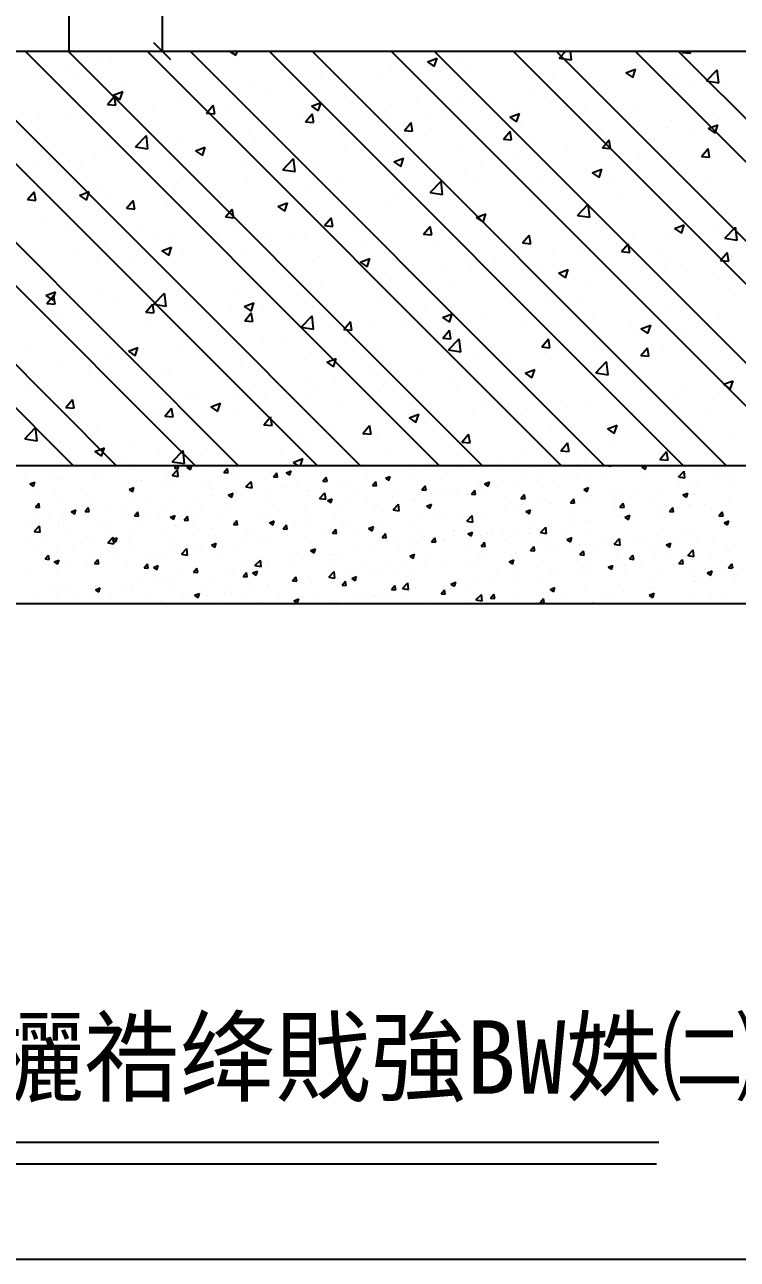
# Model space of a CAD drawing. Header units: metres. Extents: x 0 to 297, y 0 to 210.
# Drawn here: x 129 to 191.4, y 0 to 108.1 of the extents above; entities that cross this region are included whole.
import ezdxf

# ---------------------------------------------------------------- set-up
doc = ezdxf.new("R2010")
doc.units = ezdxf.units.M
doc.layers.add(' ', color=7, linetype='Continuous')

msp = doc.modelspace()

# ---------------------------------------------------------------- linework, layer by layer
at = {"layer": ' '}
for p, q in [((132.83, 190.53), (132.83, 105.83)), ((158.38, 69.53), (95.4, 132.51)), ((154.6, 69.53), (95.4, 128.73)), ((147.69, 69.53), (95.4, 121.82)), ((143.91, 69.53), (95.4, 118.04)), ((136.99, 69.53), (95.4, 111.12)), ((133.21, 69.53), (95.4, 107.34)), ((125.65, 105.83), (216.4, 105.83)), ((165.3, 69.53), (129, 105.83)), ((169.08, 69.53), (132.78, 105.83)), ((136.51, 105.06), (136.51, 105.06)), ((175.99, 69.53), (139.69, 105.83)), ((140.34, 105.4), (140.34, 105.4)), ((142.62, 105.83), (142.62, 105.83)), ((179.77, 69.53), (143.47, 105.83)), ((146.93, 105.83), (147.48, 105.46)), ((147.48, 105.46), (147.61, 105.83)), ((186.69, 69.53), (150.39, 105.83)), ((190.47, 69.53), (154.17, 105.83)), ((197.38, 69.53), (161.08, 105.83)), ((164.27, 104.9), (165.12, 105.22)), ((164.27, 104.9), (164.87, 104.49)), ((201.16, 69.53), (164.86, 105.83)), ((164.87, 104.49), (165.12, 105.22)), ((167.37, 105.24), (167.37, 105.24)), ((208.08, 69.53), (171.78, 105.83)), ((175.31, 105.65), (175.31, 105.65)), ((211.86, 69.53), (175.56, 105.83)), ((175.82, 105.22), (176.41, 105.83)), ((175.82, 105.22), (176.9, 105.06)), ((176.9, 105.06), (176.81, 105.83)), ((216.4, 71.9), (182.47, 105.83)), ((216.4, 75.68), (186.25, 105.83)), ((186.61, 105.7), (186.72, 105.83)), ((186.61, 105.7), (187.33, 105.64)), ((187.33, 105.64), (187.3, 105.83)), ((130.3, 104.2), (130.3, 104.2)), ((132.73, 104.4), (132.73, 104.4)), ((135.76, 104.8), (135.76, 104.8)), ((140.46, 104.71), (140.46, 104.71)), ((161.08, 104.34), (161.08, 104.34)), ((163.08, 104.04), (163.08, 104.04)), ((167.66, 104.65), (167.66, 104.65)), ((181.66, 103.93), (182.5, 104.25)), ((181.66, 103.93), (182.26, 103.52)), ((182.26, 103.52), (182.51, 104.25)), ((182.3, 104.76), (182.3, 104.76)), ((188.74, 103.22), (189.68, 104.2)), ((189.81, 103.05), (189.68, 104.2)), ((131.13, 102.92), (131.13, 102.92)), ((133.41, 103.5), (133.41, 103.5)), ((154.97, 103.56), (154.97, 103.56)), ((160.05, 103.65), (160.05, 103.65)), ((175.25, 103.55), (175.25, 103.55)), ((179.55, 102.84), (179.55, 102.84)), ((185.83, 103.75), (185.83, 103.75)), ((187.38, 102.89), (187.38, 102.89)), ((188.74, 103.22), (189.81, 103.05)), ((190.41, 103.29), (190.41, 103.29)), ((136.21, 101.16), (136.8, 101.85)), ((136.71, 101.96), (137.56, 102.29)), ((136.71, 101.96), (137.31, 101.56)), ((136.94, 101.09), (136.8, 101.85)), ((137.31, 101.56), (137.56, 102.29)), ((137.59, 102.64), (137.59, 102.64)), ((142.48, 101.8), (142.48, 101.8)), ((144.05, 102.37), (144.05, 102.37)), ((147.83, 102.04), (147.83, 102.04)), ((148.76, 102.71), (148.76, 102.71)), ((150.51, 102.1), (150.51, 102.1)), ((152.41, 102.64), (152.41, 102.64)), ((156.96, 101.83), (156.96, 101.83)), ((168.19, 102.34), (168.19, 102.34)), ((173.43, 102.07), (173.43, 102.07)), ((179.74, 101.88), (179.74, 101.88)), ((185.2, 102.11), (185.2, 102.11)), ((133.68, 101.29), (133.68, 101.29)), ((136.21, 101.16), (136.94, 101.1)), ((136.36, 101.03), (136.36, 101.03)), ((137.16, 100.63), (137.16, 100.63)), ((140.14, 101.02), (140.14, 101.02)), ((144.8, 101.64), (144.8, 101.64)), ((144.89, 100.4), (145.48, 101.09)), ((145.62, 100.34), (145.48, 101.09)), ((146.6, 100.75), (146.6, 100.75)), ((154.1, 101), (154.95, 101.32)), ((154.1, 101), (154.7, 100.59)), ((154.7, 100.59), (154.95, 101.32)), ((161.13, 101.13), (161.13, 101.13)), ((163.42, 101.55), (163.42, 101.55)), ((167.22, 101.21), (167.22, 101.21)), ((169.88, 101.28), (169.88, 101.28)), ((172.12, 100.88), (172.12, 100.88)), ((175.15, 101.28), (175.15, 101.28)), ((176.34, 101.01), (176.34, 101.01)), ((178.15, 100.89), (178.15, 100.89)), ((182.8, 100.73), (182.8, 100.73)), ((129.55, 99.63), (129.55, 99.63)), ((130.15, 100.18), (130.15, 100.18)), ((132.57, 100.03), (132.57, 100.03)), ((144.89, 100.4), (145.62, 100.34)), ((153.06, 100.47), (153.06, 100.47)), ((153.57, 99.64), (154.15, 100.33)), ((153.57, 99.64), (154.29, 99.58)), ((154.08, 99.92), (154.08, 99.92)), ((154.3, 99.58), (154.16, 100.33)), ((154.83, 99.53), (154.83, 99.53)), ((159.52, 100.2), (159.52, 100.2)), ((160.94, 100.31), (160.94, 100.31)), ((162.25, 98.88), (162.83, 99.58)), ((162.97, 98.82), (162.83, 99.58)), ((164.48, 99.88), (164.48, 99.88)), ((165.97, 99.93), (165.97, 99.93)), ((171.09, 99.68), (171.09, 99.68)), ((171.49, 100.03), (172.34, 100.35)), ((171.49, 100.03), (172.09, 99.62)), ((172.09, 99.62), (172.34, 100.35)), ((172.43, 99.65), (172.43, 99.65)), ((185.68, 99.72), (185.68, 99.72)), ((189.26, 100.46), (189.26, 100.46)), ((138.69, 97.44), (139.63, 98.42)), ((139.76, 97.27), (139.63, 98.42)), ((147.02, 98.71), (147.02, 98.71)), ((148.61, 98.68), (148.61, 98.68)), ((156.87, 98.87), (156.87, 98.87)), ((159.9, 99.27), (159.9, 99.27)), ((162.25, 98.88), (162.97, 98.82)), ((164.03, 98.47), (164.03, 98.47)), ((170.93, 98.12), (171.51, 98.82)), ((171.65, 98.06), (171.51, 98.82)), ((178.89, 99.38), (178.89, 99.38)), ((179.4, 98.81), (179.4, 98.81)), ((185.35, 99.11), (185.35, 99.11)), ((187.22, 98.52), (187.22, 98.52)), ((188.88, 99.06), (189.73, 99.38)), ((188.88, 99.06), (189.48, 98.65)), ((189.48, 98.65), (189.73, 99.38)), ((138.69, 97.44), (139.76, 97.28)), ((139.97, 97.49), (139.97, 97.49)), ((142.33, 97.77), (142.33, 97.77)), ((143.94, 97.09), (144.78, 97.42)), ((144.54, 96.69), (144.78, 97.42)), ((149.23, 97.87), (149.23, 97.87)), ((170.93, 98.12), (171.65, 98.06)), ((173.29, 98.04), (173.29, 98.04)), ((179.61, 97.36), (180.19, 98.06)), ((179.61, 97.36), (180.33, 97.3)), ((180.33, 97.3), (180.19, 98.06)), ((184.19, 98.12), (184.19, 98.12)), ((189.82, 97.87), (189.82, 97.87)), ((132.91, 96.28), (132.91, 96.28)), ((135.18, 96.49), (135.18, 96.49)), ((136.22, 97), (136.22, 97)), ((141.62, 96.87), (141.62, 96.87)), ((143.94, 97.09), (144.54, 96.69)), ((144.65, 97.26), (144.65, 97.26)), ((151.6, 95.44), (152.54, 96.42)), ((152.68, 95.27), (152.54, 96.42)), ((156.98, 97.26), (156.98, 97.26)), ((160.79, 96.28), (160.79, 96.28)), ((161.32, 96.12), (162.17, 96.45)), ((161.93, 95.72), (162.17, 96.45)), ((167.07, 97.19), (167.07, 97.19)), ((171.97, 96.51), (171.97, 96.51)), ((176.55, 97.11), (176.55, 97.11)), ((182.77, 96.66), (182.77, 96.66)), ((188.29, 96.6), (188.87, 97.3)), ((188.29, 96.6), (189.01, 96.54)), ((189.01, 96.54), (188.87, 97.3)), ((129.39, 95.26), (129.39, 95.26)), ((130, 96.15), (130, 96.15)), ((133.97, 95.86), (133.97, 95.86)), ((141.64, 96.22), (141.64, 96.22)), ((148.1, 95.95), (148.1, 95.95)), ((149.92, 96.05), (149.92, 96.05)), ((151.6, 95.44), (152.68, 95.27)), ((154.56, 95.67), (154.56, 95.67)), ((154.68, 95.5), (154.68, 95.5)), ((161.02, 95.4), (161.02, 95.4)), ((161.32, 96.12), (161.93, 95.72)), ((168.94, 96.11), (168.94, 96.11)), ((175.71, 95.45), (175.71, 95.45)), ((178.71, 95.15), (179.56, 95.48)), ((179.32, 94.75), (179.56, 95.48)), ((185.54, 95.69), (185.54, 95.69)), ((142.86, 94.84), (142.86, 94.84)), ((148.47, 94.65), (148.47, 94.65)), ((153.69, 94.1), (153.69, 94.1)), ((156.72, 94.5), (156.72, 94.5)), ((161.3, 95.1), (161.3, 95.1)), ((164.51, 93.44), (165.46, 94.42)), ((165.59, 93.27), (165.46, 94.42)), ((167.48, 95.13), (167.48, 95.13)), ((168.66, 94.24), (168.66, 94.24)), ((173.93, 94.86), (173.93, 94.86)), ((178.71, 95.15), (179.32, 94.75)), ((179.25, 94.79), (179.25, 94.79)), ((180.39, 94.58), (180.39, 94.58)), ((186.85, 94.31), (186.85, 94.31)), ((188.62, 94.35), (188.62, 94.35)), ((129.21, 92.82), (129.8, 93.51)), ((129.94, 92.75), (129.8, 93.51)), ((133.77, 93.19), (134.62, 93.52)), ((133.77, 93.19), (134.37, 92.78)), ((134.37, 92.78), (134.62, 93.51)), ((135.81, 93.63), (135.81, 93.63)), ((142.18, 93.75), (142.18, 93.75)), ((146.04, 93.09), (146.04, 93.09)), ((161.6, 93.03), (161.6, 93.03)), ((164.51, 93.44), (165.59, 93.27)), ((166.93, 93.16), (166.93, 93.16)), ((173.14, 94.01), (173.14, 94.01)), ((181.01, 93.34), (181.01, 93.34)), ((184.04, 93.74), (184.04, 93.74)), ((129.21, 92.82), (129.94, 92.75)), ((129.86, 92.12), (129.86, 92.12)), ((136.07, 92.97), (136.07, 92.97)), ((137.89, 92.06), (138.48, 92.75)), ((137.89, 92.06), (138.62, 91.99)), ((138.43, 92.09), (138.43, 92.09)), ((138.62, 91.99), (138.48, 92.75)), ((141.46, 92.49), (141.46, 92.49)), ((146.57, 91.3), (147.16, 91.99)), ((147.3, 91.23), (147.16, 91.99)), ((151.16, 92.22), (152, 92.55)), ((151.16, 92.22), (151.76, 91.81)), ((151.76, 91.81), (152.01, 92.55)), ((160.64, 92.25), (160.64, 92.25)), ((173.37, 92.34), (173.37, 92.34)), ((177.43, 91.43), (178.37, 92.42)), ((178.5, 91.27), (178.37, 92.42)), ((130.79, 91.09), (130.79, 91.09)), ((146.57, 91.3), (147.29, 91.23)), ((154.53, 91.48), (154.53, 91.48)), ((154.54, 91.81), (154.54, 91.81)), ((155.25, 90.54), (155.83, 91.23)), ((155.97, 90.47), (155.83, 91.23)), ((165.76, 91.34), (165.76, 91.34)), ((168.55, 91.25), (169.39, 91.58)), ((168.55, 91.25), (169.15, 90.85)), ((168.79, 91.74), (168.79, 91.74)), ((169.15, 90.85), (169.39, 91.58)), ((177.43, 91.43), (178.5, 91.27)), ((185.39, 91.66), (185.39, 91.66)), ((132.82, 90.31), (132.82, 90.31)), ((139.28, 90.04), (139.28, 90.04)), ((145.74, 89.76), (145.74, 89.76)), ((147.49, 90.6), (147.49, 90.6)), ((148.32, 90.62), (148.32, 90.62)), ((155.25, 90.54), (155.97, 90.47)), ((158.12, 90.33), (158.12, 90.33)), ((163.93, 89.78), (164.51, 90.47)), ((163.93, 89.78), (164.65, 89.72)), ((164.65, 89.72), (164.51, 90.47)), ((172.99, 89.98), (172.99, 89.98)), ((179.1, 90.76), (179.1, 90.76)), ((185.94, 90.28), (186.78, 90.61)), ((185.94, 90.28), (186.54, 89.88)), ((186.54, 89.88), (186.78, 90.61)), ((189.33, 90.65), (189.33, 90.65)), ((190.34, 89.43), (191.28, 90.41)), ((191.42, 89.26), (191.28, 90.41)), ((135.37, 88.69), (135.37, 88.69)), ((135.92, 88.94), (135.92, 88.94)), ((140.43, 89.39), (140.43, 89.39)), ((142.03, 89.72), (142.03, 89.72)), ((150.5, 89.33), (150.5, 89.33)), ((152.2, 89.49), (152.2, 89.49)), ((153.53, 89.73), (153.53, 89.73)), ((158.66, 89.22), (158.66, 89.22)), ((165.12, 88.95), (165.12, 88.95)), ((166.78, 89.13), (166.78, 89.13)), ((172.61, 89.02), (173.19, 89.71)), ((172.61, 89.02), (173.33, 88.96)), ((173.33, 88.96), (173.19, 89.71)), ((180.86, 88.97), (180.86, 88.97)), ((181.29, 88.26), (181.87, 88.96)), ((182.01, 88.2), (181.87, 88.96)), ((182.27, 89.44), (182.27, 89.44)), ((185.44, 89.57), (185.44, 89.57)), ((190.34, 89.43), (191.42, 89.26)), ((129.71, 88.09), (129.71, 88.09)), ((133.37, 88.18), (133.37, 88.18)), ((138.28, 87.72), (138.28, 87.72)), ((140.99, 88.32), (141.84, 88.64)), ((140.99, 88.32), (141.59, 87.91)), ((141.59, 87.91), (141.84, 88.64)), ((141.83, 88.41), (141.83, 88.41)), ((142.86, 88.32), (142.86, 88.32)), ((148.29, 88.14), (148.29, 88.14)), ((154.75, 87.87), (154.75, 87.87)), ((158.38, 87.35), (159.23, 87.67)), ((158.98, 86.94), (159.23, 87.67)), ((160.5, 88.22), (160.5, 88.22)), ((171.58, 88.67), (171.58, 88.67)), ((175.21, 88.23), (175.21, 88.23)), ((177.83, 88.57), (177.83, 88.57)), ((178.04, 88.4), (178.04, 88.4)), ((181.29, 88.26), (182.01, 88.2)), ((184.5, 88.13), (184.5, 88.13)), ((185.24, 87.64), (185.24, 87.64)), ((189.97, 87.5), (190.55, 88.2)), ((190.69, 87.44), (190.55, 88.2)), ((190.96, 87.85), (190.96, 87.85)), ((135.25, 87.32), (135.25, 87.32)), ((148.17, 86.6), (148.17, 86.6)), ((154.38, 87.45), (154.38, 87.45)), ((158.38, 87.35), (158.98, 86.94)), ((161.21, 87.59), (161.21, 87.59)), ((162.57, 86.56), (162.57, 86.56)), ((165.6, 86.96), (165.6, 86.96)), ((167.67, 87.32), (167.67, 87.32)), ((168.16, 87.02), (168.16, 87.02)), ((170.19, 87.57), (170.19, 87.57)), ((174.13, 87.05), (174.13, 87.05)), ((175.77, 86.38), (176.62, 86.71)), ((176.37, 85.97), (176.62, 86.71)), ((178.96, 86.73), (178.96, 86.73)), ((180.59, 86.77), (180.59, 86.77)), ((185.17, 86.78), (185.17, 86.78)), ((189.97, 87.5), (190.69, 87.44)), ((141.89, 85.69), (141.89, 85.69)), ((154.93, 85.56), (154.93, 85.56)), ((161.1, 85.81), (161.1, 85.81)), ((172.85, 85.95), (172.85, 85.95)), ((175.77, 86.38), (176.37, 85.97)), ((178.11, 85.57), (178.11, 85.57)), ((187.05, 86.5), (187.05, 86.5)), ((189.9, 85.81), (189.9, 85.81)), ((130.82, 84.42), (131.67, 84.74)), ((130.82, 84.42), (131.43, 84.01)), ((130.89, 83.71), (131.48, 84.41)), ((131.43, 84.01), (131.67, 84.74)), ((131.62, 83.65), (131.48, 84.41)), ((135.78, 84.92), (135.78, 84.92)), ((140.29, 83.65), (141.23, 84.63)), ((141.37, 83.49), (141.23, 84.63)), ((147.32, 84.56), (147.32, 84.56)), ((150.35, 84.95), (150.35, 84.95)), ((154.04, 84.59), (154.04, 84.59)), ((166.63, 85.1), (166.63, 85.1)), ((171.05, 84.36), (171.05, 84.36)), ((182.26, 84.8), (182.26, 84.8)), ((191.31, 84.46), (191.31, 84.46)), ((129.56, 84.06), (129.56, 84.06)), ((130.42, 84.16), (130.42, 84.16)), ((130.89, 83.71), (131.62, 83.65)), ((136.88, 83.89), (136.88, 83.89)), ((139.57, 82.96), (140.16, 83.65)), ((139.68, 83.55), (139.68, 83.55)), ((140.3, 82.89), (140.16, 83.65)), ((140.29, 83.65), (141.37, 83.49)), ((143.33, 83.61), (143.33, 83.61)), ((146.99, 83.38), (146.99, 83.38)), ((148.21, 83.45), (149.06, 83.77)), ((148.21, 83.45), (148.82, 83.04)), ((148.82, 83.04), (149.06, 83.77)), ((149.79, 83.34), (149.79, 83.34)), ((154.24, 83.42), (154.24, 83.42)), ((160.35, 84.2), (160.35, 84.2)), ((174.64, 83.8), (174.64, 83.8)), ((177.67, 84.2), (177.67, 84.2)), ((185.1, 83.61), (185.1, 83.61)), ((132.07, 82.55), (132.07, 82.55)), ((135.1, 82.95), (135.1, 82.95)), ((139.57, 82.96), (140.29, 82.89)), ((148.02, 82.57), (148.02, 82.57)), ((148.25, 82.2), (148.83, 82.89)), ((148.25, 82.2), (148.97, 82.13)), ((148.97, 82.13), (148.83, 82.89)), ((153.2, 81.65), (154.15, 82.63)), ((154.28, 81.48), (154.15, 82.63)), ((156.25, 83.07), (156.25, 83.07)), ((162.42, 82.19), (162.42, 82.19)), ((162.71, 82.8), (162.71, 82.8)), ((164, 83.15), (164, 83.15)), ((165.6, 82.48), (166.45, 82.8)), ((165.6, 82.48), (166.2, 82.07)), ((166.2, 82.07), (166.45, 82.8)), ((167, 82.79), (167, 82.79)), ((169.17, 82.52), (169.17, 82.52)), ((175.63, 82.25), (175.63, 82.25)), ((178.81, 82.7), (178.81, 82.7)), ((189.79, 82.55), (189.79, 82.55)), ((139.93, 82.17), (139.93, 82.17)), ((141.74, 81.66), (141.74, 81.66)), ((153.2, 81.65), (154.28, 81.48)), ((156.93, 81.44), (157.51, 82.13)), ((156.93, 81.44), (157.65, 81.37)), ((156.94, 81.94), (156.94, 81.94)), ((157.65, 81.37), (157.51, 82.13)), ((159.39, 81.79), (159.39, 81.79)), ((165.61, 80.68), (166.19, 81.37)), ((166.33, 80.61), (166.19, 81.37)), ((172.7, 81.93), (172.7, 81.93)), ((182.09, 81.98), (182.09, 81.98)), ((182.73, 81.34), (182.73, 81.34)), ((182.99, 81.51), (183.84, 81.83)), ((182.99, 81.51), (183.59, 81.1)), ((183.59, 81.1), (183.84, 81.83)), ((188.55, 81.7), (188.55, 81.7)), ((189.74, 81.43), (189.74, 81.43)), ((129.42, 80.04), (129.42, 80.04)), ((132.87, 80.96), (132.87, 80.96)), ((135.63, 80.89), (135.63, 80.89)), ((147.17, 80.18), (147.17, 80.18)), ((149.89, 80.73), (149.89, 80.73)), ((151.75, 80.79), (151.75, 80.79)), ((160.2, 80.17), (160.2, 80.17)), ((165.61, 80.68), (166.33, 80.61)), ((166.12, 79.65), (167.06, 80.63)), ((166.49, 81.07), (166.49, 81.07)), ((167.19, 79.48), (167.06, 80.63)), ((174.29, 79.92), (174.87, 80.61)), ((175.01, 79.85), (174.87, 80.61)), ((175.68, 80.13), (175.68, 80.13)), ((179.07, 80.03), (179.07, 80.03)), ((186.71, 81.04), (186.71, 81.04)), ((191.16, 80.43), (191.16, 80.43)), ((138.05, 79.54), (138.89, 79.87)), ((138.05, 79.54), (138.65, 79.14)), ((138.65, 79.14), (138.89, 79.87)), ((142.83, 79.52), (142.83, 79.52)), ((144.14, 79.78), (144.14, 79.78)), ((154.09, 79.39), (154.09, 79.39)), ((166.12, 79.65), (167.19, 79.48)), ((171.46, 79.03), (171.46, 79.03)), ((174.29, 79.92), (175.01, 79.85)), ((174.49, 79.43), (174.49, 79.43)), ((182.97, 79.16), (183.55, 79.85)), ((182.97, 79.16), (183.69, 79.1)), ((183.69, 79.1), (183.55, 79.85)), ((184.95, 79.58), (184.95, 79.58)), ((131.91, 78.17), (131.91, 78.17)), ((135.77, 78.3), (135.77, 78.3)), ((136.5, 78.78), (136.5, 78.78)), ((147.88, 78.54), (147.88, 78.54)), ((155.44, 78.57), (156.28, 78.9)), ((155.44, 78.57), (156.04, 78.17)), ((156.04, 78.17), (156.28, 78.9)), ((163.82, 78.02), (163.82, 78.02)), ((168.62, 78.91), (168.62, 78.91)), ((172.55, 77.9), (172.55, 77.9)), ((172.83, 77.61), (173.67, 77.93)), ((173.43, 77.2), (173.67, 77.93)), ((178.66, 78.67), (178.66, 78.67)), ((179.03, 77.64), (179.97, 78.63)), ((180.11, 77.48), (179.97, 78.63)), ((134.52, 77.7), (134.52, 77.7)), ((135.48, 76.86), (135.48, 76.86)), ((140.98, 77.43), (140.98, 77.43)), ((141.59, 77.63), (141.59, 77.63)), ((147.44, 77.16), (147.44, 77.16)), ((153.9, 76.89), (153.9, 76.89)), ((156.21, 77.02), (156.21, 77.02)), ((159.24, 77.42), (159.24, 77.42)), ((161.56, 77.7), (161.56, 77.7)), ((166.34, 77.05), (166.34, 77.05)), ((172.83, 77.61), (173.43, 77.2)), ((179.03, 77.64), (180.11, 77.48)), ((190.21, 76.64), (191.06, 76.96)), ((190.82, 76.23), (191.06, 76.96)), ((191.14, 77.27), (191.14, 77.27)), ((129.27, 76.01), (129.27, 76.01)), ((130.61, 76.35), (130.61, 76.35)), ((137.07, 76.08), (137.07, 76.08)), ((143.53, 75.81), (143.53, 75.81)), ((148.57, 76.01), (148.57, 76.01)), ((154.51, 76.49), (154.51, 76.49)), ((160.05, 76.14), (160.05, 76.14)), ((160.36, 76.61), (160.36, 76.61)), ((166.82, 76.34), (166.82, 76.34)), ((173.27, 76.07), (173.27, 76.07)), ((179.73, 75.79), (179.73, 75.79)), ((183.53, 76.26), (183.53, 76.26)), ((186.56, 76.66), (186.56, 76.66)), ((190.21, 76.64), (190.82, 76.23)), ((191.01, 76.4), (191.01, 76.4)), ((132.57, 74.61), (133.16, 75.31)), ((133.3, 74.55), (133.16, 75.31)), ((140.95, 75.01), (140.95, 75.01)), ((143.98, 75.41), (143.98, 75.41)), ((145.27, 74.67), (146.12, 75)), ((145.27, 74.67), (145.87, 74.27)), ((145.87, 74.27), (146.12, 75)), ((147.45, 75.28), (147.45, 75.28)), ((149.99, 75.53), (149.99, 75.53)), ((153.94, 75.36), (153.94, 75.36)), ((156.45, 75.26), (156.45, 75.26)), ((162.91, 74.99), (162.91, 74.99)), ((169.37, 74.71), (169.37, 74.71)), ((171.31, 74.65), (171.31, 74.65)), ((175.89, 75.26), (175.89, 75.26)), ((178.52, 74.65), (178.52, 74.65)), ((184.8, 75.55), (184.8, 75.55)), ((186.19, 75.52), (186.19, 75.52)), ((189.29, 75.33), (189.29, 75.33)), ((132.57, 74.61), (133.3, 74.55)), ((133.31, 74.01), (133.31, 74.01)), ((140.39, 74.07), (140.39, 74.07)), ((141.25, 73.85), (141.83, 74.55)), ((141.25, 73.85), (141.97, 73.79)), ((141.45, 73.61), (141.45, 73.61)), ((141.97, 73.79), (141.83, 74.55)), ((147.73, 74.51), (147.73, 74.51)), ((149.93, 73.09), (150.51, 73.79)), ((150.65, 73.03), (150.51, 73.79)), ((162.66, 73.7), (163.51, 74.03)), ((162.66, 73.7), (163.26, 73.3)), ((163.26, 73.3), (163.51, 74.03)), ((168.28, 74.26), (168.28, 74.26)), ((172.4, 73.87), (172.4, 73.87)), ((175.83, 74.44), (175.83, 74.44)), ((182.23, 74.12), (182.23, 74.12)), ((182.28, 74.17), (182.28, 74.17)), ((188.74, 73.9), (188.74, 73.9)), ((128.98, 71.87), (129.92, 72.85)), ((130.06, 71.7), (129.92, 72.85)), ((133.34, 72.86), (133.34, 72.86)), ((135.33, 72.83), (135.33, 72.83)), ((149.93, 73.09), (150.65, 73.03)), ((156.05, 72.65), (156.05, 72.65)), ((158.61, 72.34), (159.19, 73.03)), ((159.33, 72.27), (159.19, 73.03)), ((160.64, 73.25), (160.64, 73.25)), ((166.19, 73.02), (166.19, 73.02)), ((175.18, 72.91), (175.18, 72.91)), ((180.05, 72.73), (180.9, 73.06)), ((180.05, 72.73), (180.65, 72.33)), ((180.65, 72.33), (180.9, 73.06)), ((187.96, 72.49), (187.96, 72.49)), ((128.98, 71.87), (130.06, 71.7)), ((129.12, 71.98), (129.12, 71.98)), ((132.11, 71.55), (132.11, 71.55)), ((153.02, 72.25), (153.02, 72.25)), ((158.61, 72.34), (159.33, 72.27)), ((159.91, 72.11), (159.91, 72.11)), ((167.29, 71.58), (167.87, 72.27)), ((167.29, 71.58), (168.01, 71.51)), ((168.01, 71.51), (167.87, 72.27)), ((168.12, 71.7), (168.12, 71.7)), ((175.97, 70.82), (176.55, 71.51)), ((176.69, 70.75), (176.55, 71.51)), ((180.35, 71.49), (180.35, 71.49)), ((183.38, 71.89), (183.38, 71.89)), ((184.65, 71.52), (184.65, 71.52)), ((185.13, 71.46), (185.13, 71.46)), ((190.87, 72.38), (190.87, 72.38)), ((135.1, 70.77), (135.95, 71.09)), ((135.1, 70.77), (135.7, 70.36)), ((135.7, 70.36), (135.95, 71.09)), ((138.57, 71.28), (138.57, 71.28)), ((140.8, 70.64), (140.8, 70.64)), ((141.89, 69.86), (142.84, 70.85)), ((142.97, 69.7), (142.84, 70.84)), ((145.03, 71.01), (145.03, 71.01)), ((145.38, 71.24), (145.38, 71.24)), ((147.58, 70.48), (147.58, 70.48)), ((151.49, 70.73), (151.49, 70.73)), ((153.8, 71.34), (153.8, 71.34)), ((157.95, 70.46), (157.95, 70.46)), ((161.06, 70.48), (161.06, 70.48)), ((172.71, 70.49), (172.71, 70.49)), ((175.97, 70.82), (176.69, 70.75)), ((178.37, 70.62), (178.37, 70.62)), ((184.64, 70.06), (185.23, 70.75)), ((185.37, 69.99), (185.23, 70.75)), ((69.03, 69.53), (216.4, 69.53)), ((131.66, 69.43), (131.66, 69.43)), ((135.04, 69.25), (135.04, 69.25)), ((137.77, 70.24), (137.77, 70.24)), ((141.3, 69.58), (141.3, 69.58)), ((141.89, 69.86), (142.97, 69.7)), ((142.09, 69.3), (142.28, 69.53)), ((142.09, 69.3), (142.45, 69.27)), ((142.45, 69.27), (142.4, 69.53)), ((143.19, 69.38), (143.6, 69.53)), ((143.19, 69.38), (143.49, 69.17)), ((143.49, 69.17), (143.61, 69.53)), ((146.43, 68.92), (146.72, 69.27)), ((146.79, 68.89), (146.72, 69.27)), ((146.84, 69.26), (146.84, 69.26)), ((152.49, 69.8), (153.34, 70.13)), ((152.49, 69.8), (152.89, 69.53)), ((153.14, 69.53), (153.34, 70.13)), ((153.72, 69.32), (153.72, 69.32)), ((155.96, 69.27), (155.96, 69.27)), ((163.83, 69.5), (163.83, 69.5)), ((164.41, 70.19), (164.41, 70.19)), ((167.06, 69.36), (167.06, 69.36)), ((168.12, 69.88), (168.12, 69.88)), ((169.15, 69.42), (169.15, 69.42)), ((170.29, 69.22), (170.29, 69.22)), ((170.87, 69.92), (170.87, 69.92)), ((172.26, 69.84), (172.26, 69.84)), ((177.33, 69.64), (177.33, 69.64)), ((178.08, 70.25), (178.08, 70.25)), ((179.88, 69.53), (180.37, 69.46)), ((180.27, 69.3), (180.27, 69.3)), ((180.37, 69.46), (180.36, 69.53)), ((180.89, 69.46), (180.89, 69.46)), ((181.79, 69.5), (181.79, 69.5)), ((181.93, 69.49), (181.93, 69.49)), ((183.05, 69.39), (183.42, 69.53)), ((183.05, 69.39), (183.36, 69.19)), ((183.36, 69.19), (183.47, 69.53)), ((184.54, 69.48), (184.54, 69.48)), ((184.64, 70.06), (185.37, 69.99)), ((185.16, 69.35), (185.16, 69.35)), ((188.39, 69.22), (188.39, 69.22)), ((129.05, 68.6), (129.05, 68.6)), ((131.51, 68.64), (131.51, 68.64)), ((132.08, 68.38), (132.08, 68.38)), ((132.28, 68.46), (132.28, 68.46)), ((135.19, 68.8), (135.19, 68.8)), ((135.51, 68.33), (135.51, 68.33)), ((138.24, 69.19), (138.24, 69.19)), ((138.74, 68.19), (138.74, 68.19)), ((139.21, 68.25), (139.21, 68.25)), ((141.5, 68.55), (141.5, 68.55)), ((141.89, 68.65), (142.37, 69.14)), ((141.89, 68.65), (142.43, 68.57)), ((142.43, 68.57), (142.37, 69.14)), ((145.32, 69.06), (145.32, 69.06)), ((146.43, 68.92), (146.79, 68.89)), ((147.47, 68.44), (147.47, 68.44)), ((148.35, 67.65), (148.82, 68.14)), ((148.89, 67.57), (148.82, 68.14)), ((150.62, 68.9), (150.62, 68.9)), ((150.77, 68.54), (151.06, 68.89)), ((150.77, 68.54), (151.13, 68.51)), ((151.13, 68.51), (151.06, 68.89)), ((151.89, 68.89), (152.31, 69.06)), ((151.89, 68.89), (152.19, 68.69)), ((152.19, 68.69), (152.31, 69.06)), ((152.43, 68.67), (152.43, 68.67)), ((155.11, 68.16), (155.4, 68.51)), ((155.11, 68.16), (155.47, 68.13)), ((155.16, 68.18), (155.16, 68.18)), ((155.47, 68.13), (155.4, 68.51)), ((158.98, 68.68), (158.98, 68.68)), ((159.45, 67.78), (159.74, 68.13)), ((159.81, 67.75), (159.74, 68.13)), ((159.85, 68.15), (159.85, 68.15)), ((160.5, 68.88), (160.5, 68.88)), ((160.58, 68.41), (161.01, 68.57)), ((160.58, 68.41), (160.88, 68.21)), ((160.88, 68.21), (161.01, 68.57)), ((160.94, 68.55), (160.94, 68.55)), ((162.79, 69.18), (162.79, 69.18)), ((162.95, 68.58), (162.95, 68.58)), ((164.47, 69.16), (164.47, 69.16)), ((166.01, 68.96), (166.01, 68.96)), ((172.64, 68.3), (172.64, 68.3)), ((173.52, 69.09), (173.52, 69.09)), ((173.83, 68.25), (173.83, 68.25)), ((174.16, 68.5), (174.16, 68.5)), ((175.24, 68.22), (175.24, 68.22)), ((176.45, 68.8), (176.45, 68.8)), ((176.75, 68.95), (176.75, 68.95)), ((177.36, 68.86), (177.36, 68.86)), ((178.38, 68.67), (178.38, 68.67)), ((179.98, 68.81), (179.98, 68.81)), ((181.49, 69.1), (181.49, 69.1)), ((183.21, 68.68), (183.21, 68.68)), ((186.29, 68.54), (186.76, 69.03)), ((186.29, 68.54), (186.83, 68.45)), ((186.44, 68.54), (186.44, 68.54)), ((186.83, 68.45), (186.76, 69.03)), ((189.67, 68.4), (189.67, 68.4)), ((190.11, 68.42), (190.11, 68.42)), ((190.72, 68.35), (190.72, 68.35)), ((129.41, 67.91), (129.84, 68.07)), ((129.41, 67.91), (129.72, 67.71)), ((129.72, 67.71), (129.84, 68.07)), ((130.07, 67.05), (130.07, 67.05)), ((131.58, 67.25), (131.58, 67.25)), ((133.87, 67.55), (133.87, 67.55)), ((137.69, 68.05), (137.69, 68.05)), ((138.11, 67.43), (138.53, 67.59)), ((138.11, 67.43), (138.41, 67.22)), ((138.17, 67.18), (138.17, 67.18)), ((138.41, 67.22), (138.53, 67.59)), ((141.31, 67.63), (141.31, 67.63)), ((141.97, 68.05), (141.97, 68.05)), ((144.42, 68.06), (144.42, 68.06)), ((145.2, 67.92), (145.2, 67.92)), ((145.38, 67.46), (145.38, 67.46)), ((146.8, 66.94), (147.23, 67.1)), ((147.1, 66.74), (147.23, 67.1)), ((147.53, 67.17), (147.53, 67.17)), ((148.35, 67.65), (148.89, 67.57)), ((148.43, 67.78), (148.43, 67.78)), ((148.9, 68.06), (148.9, 68.06)), ((151.36, 67.67), (151.36, 67.67)), ((151.66, 67.64), (151.66, 67.64)), ((152.87, 67.87), (152.87, 67.87)), ((153.65, 67.31), (153.65, 67.31)), ((153.88, 67.34), (153.88, 67.34)), ((154.81, 66.65), (155.28, 67.14)), ((154.89, 67.51), (154.89, 67.51)), ((155.35, 66.57), (155.28, 67.14)), ((156.7, 67.7), (156.7, 67.7)), ((157.41, 67.94), (157.41, 67.94)), ((158.12, 67.37), (158.12, 67.37)), ((159.45, 67.78), (159.81, 67.75)), ((161.35, 67.23), (161.35, 67.23)), ((163.79, 67.4), (164.08, 67.75)), ((163.79, 67.4), (164.15, 67.37)), ((164.15, 67.37), (164.08, 67.75)), ((164.58, 67.1), (164.58, 67.1)), ((165.02, 67.3), (165.02, 67.3)), ((166.53, 67.5), (166.53, 67.5)), ((168.13, 67.03), (168.42, 67.37)), ((168.49, 66.99), (168.42, 67.37)), ((168.82, 67.8), (168.82, 67.8)), ((169.08, 67.4), (169.08, 67.4)), ((169.28, 67.92), (169.7, 68.09)), ((169.28, 67.92), (169.58, 67.72)), ((169.58, 67.72), (169.7, 68.09)), ((170.31, 67.64), (170.31, 67.64)), ((172.18, 67.83), (172.18, 67.83)), ((177.97, 67.44), (178.39, 67.6)), ((177.97, 67.44), (178.27, 67.24)), ((178.27, 67.24), (178.39, 67.6)), ((180.19, 67.12), (180.19, 67.12)), ((181.41, 67.08), (181.41, 67.08)), ((182.49, 67.42), (182.49, 67.42)), ((184.47, 67.47), (184.47, 67.47)), ((186.31, 67.92), (186.31, 67.92)), ((186.67, 66.95), (187.09, 67.12)), ((186.97, 66.75), (187.09, 67.12)), ((187.61, 67.92), (187.61, 67.92)), ((187.7, 67.06), (187.7, 67.06)), ((187.82, 68.12), (187.82, 68.12)), ((191.23, 67.67), (191.23, 67.67)), ((129.91, 65.89), (130.2, 66.24)), ((130.27, 65.86), (130.2, 66.24)), ((132.01, 66.36), (132.01, 66.36)), ((135.11, 66.79), (135.11, 66.79)), ((138.32, 66.24), (138.32, 66.24)), ((139.91, 66.17), (139.91, 66.17)), ((141.85, 66.85), (141.85, 66.85)), ((143.73, 66.67), (143.73, 66.67)), ((144.34, 66.04), (144.34, 66.04)), ((145.24, 66.87), (145.24, 66.87)), ((146.8, 66.94), (147.1, 66.74)), ((146.83, 66.13), (146.83, 66.13)), ((147.4, 66.43), (147.4, 66.43)), ((150.35, 66.73), (150.35, 66.73)), ((150.54, 66.88), (150.54, 66.88)), ((154.81, 66.65), (155.35, 66.57)), ((155.5, 66.46), (155.92, 66.62)), ((155.5, 66.46), (155.8, 66.25)), ((155.8, 66.25), (155.92, 66.62)), ((157.39, 66.29), (157.39, 66.29)), ((158.91, 66.49), (158.91, 66.49)), ((159.77, 66.14), (159.77, 66.14)), ((161.2, 66.79), (161.2, 66.79)), ((161.26, 65.65), (161.74, 66.14)), ((161.8, 65.56), (161.74, 66.14)), ((162.88, 66.56), (162.88, 66.56)), ((163.25, 66.43), (163.25, 66.43)), ((164.19, 65.97), (164.62, 66.14)), ((164.19, 65.97), (164.49, 65.77)), ((164.49, 65.77), (164.62, 66.13)), ((165.94, 66.95), (165.94, 66.95)), ((166.78, 67.04), (166.78, 67.04)), ((167.81, 66.96), (167.81, 66.96)), ((168.13, 67.03), (168.49, 66.99)), ((171.04, 66.82), (171.04, 66.82)), ((172.47, 66.65), (172.76, 66.99)), ((172.47, 66.65), (172.83, 66.61)), ((172.57, 66.11), (172.57, 66.11)), ((172.83, 66.61), (172.76, 66.99)), ((174.27, 66.69), (174.27, 66.69)), ((174.86, 66.42), (174.86, 66.42)), ((175.17, 66.2), (175.17, 66.2)), ((176.81, 66.27), (177.1, 66.61)), ((176.81, 66.27), (177.17, 66.23)), ((177.17, 66.23), (177.1, 66.61)), ((177.5, 66.55), (177.5, 66.55)), ((178.31, 66.66), (178.31, 66.66)), ((178.68, 66.92), (178.68, 66.92)), ((180.73, 66.42), (180.73, 66.42)), ((181.14, 65.89), (181.44, 66.23)), ((181.51, 65.85), (181.44, 66.23)), ((183.96, 66.28), (183.96, 66.28)), ((184.17, 66.46), (184.17, 66.46)), ((186.67, 66.95), (186.97, 66.75)), ((187.19, 66.14), (187.19, 66.14)), ((188.52, 66.04), (188.52, 66.04)), ((190.42, 66.01), (190.42, 66.01)), ((190.65, 66.33), (190.65, 66.33)), ((129.91, 65.89), (130.27, 65.86)), ((131.1, 65.37), (131.1, 65.37)), ((131.26, 65.03), (131.26, 65.03)), ((132.28, 65.16), (132.28, 65.16)), ((133.03, 65.47), (133.45, 65.64)), ((133.03, 65.47), (133.33, 65.27)), ((133.33, 65.27), (133.45, 65.64)), ((134.25, 65.51), (134.54, 65.86)), ((134.25, 65.51), (134.61, 65.48)), ((134.33, 65.23), (134.33, 65.23)), ((134.61, 65.48), (134.54, 65.86)), ((134.79, 65.64), (134.79, 65.64)), ((136.1, 65.67), (136.1, 65.67)), ((137.56, 65.1), (137.56, 65.1)), ((137.62, 65.87), (137.62, 65.87)), ((138.1, 65.16), (138.1, 65.16)), ((138.59, 65.13), (138.88, 65.48)), ((138.59, 65.13), (138.95, 65.1)), ((138.95, 65.1), (138.88, 65.48)), ((139.77, 64.92), (139.77, 64.92)), ((140.79, 64.96), (140.79, 64.96)), ((141.24, 65.62), (141.24, 65.62)), ((141.72, 64.99), (142.14, 65.15)), ((141.72, 64.99), (142.02, 64.79)), ((142.02, 64.79), (142.14, 65.15)), ((142.93, 64.75), (143.22, 65.1)), ((143.29, 64.72), (143.22, 65.1)), ((143.3, 65.52), (143.3, 65.52)), ((149.76, 65.29), (149.76, 65.29)), ((151.28, 65.49), (151.28, 65.49)), ((153.57, 65.79), (153.57, 65.79)), ((153.57, 65.29), (153.57, 65.29)), ((156.19, 65.22), (156.19, 65.22)), ((156.63, 65.68), (156.63, 65.68)), ((159.72, 65.83), (159.72, 65.83)), ((161.26, 65.65), (161.8, 65.57)), ((163.43, 64.91), (163.43, 64.91)), ((164.94, 65.11), (164.94, 65.11)), ((165.86, 64.93), (165.86, 64.93)), ((167.23, 65.41), (167.23, 65.41)), ((167.72, 64.65), (168.19, 65.14)), ((168.26, 64.56), (168.19, 65.14)), ((169, 65.39), (169, 65.39)), ((171.05, 65.91), (171.05, 65.91)), ((172.11, 65.81), (172.11, 65.81)), ((172.89, 65.49), (173.31, 65.65)), ((172.89, 65.49), (173.19, 65.29)), ((173.19, 65.28), (173.31, 65.65)), ((177.11, 65.25), (177.11, 65.25)), ((180.64, 65.85), (180.64, 65.85)), ((180.89, 65.03), (180.89, 65.03)), ((181.14, 65.89), (181.51, 65.85)), ((181.34, 65.07), (181.34, 65.07)), ((181.58, 65), (182.01, 65.17)), ((181.58, 65), (181.88, 64.8)), ((181.88, 64.8), (182.01, 65.17)), ((184.4, 65.45), (184.4, 65.45)), ((184.71, 65.54), (184.71, 65.54)), ((185.48, 65.51), (185.78, 65.85)), ((185.48, 65.51), (185.85, 65.47)), ((185.62, 65.13), (185.62, 65.13)), ((185.85, 65.47), (185.78, 65.85)), ((186.23, 65.74), (186.23, 65.74)), ((187.54, 65.91), (187.54, 65.91)), ((189.15, 65.73), (189.15, 65.73)), ((189.82, 65.13), (190.12, 65.47)), ((189.82, 65.13), (190.19, 65.1)), ((190.19, 65.09), (190.12, 65.47)), ((129.15, 64.69), (129.15, 64.69)), ((129.78, 63.76), (130.25, 64.25)), ((129.99, 64.86), (129.99, 64.86)), ((130.32, 63.68), (130.25, 64.25)), ((131.93, 64.35), (131.93, 64.35)), ((132.38, 64.56), (132.38, 64.56)), ((135.04, 64.77), (135.04, 64.77)), ((135.61, 64.42), (135.61, 64.42)), ((136.24, 64.31), (136.24, 64.31)), ((138.84, 64.28), (138.84, 64.28)), ((142.07, 64.15), (142.07, 64.15)), ((142.14, 64.28), (142.14, 64.28)), ((142.93, 64.75), (143.29, 64.72)), ((143.65, 64.48), (143.65, 64.48)), ((144.02, 64.82), (144.02, 64.82)), ((144.27, 64.03), (144.27, 64.03)), ((145.3, 64.01), (145.3, 64.01)), ((145.94, 64.78), (145.94, 64.78)), ((147.25, 64.69), (147.25, 64.69)), ((147.27, 64.37), (147.56, 64.72)), ((147.27, 64.37), (147.63, 64.34)), ((147.33, 64.42), (147.33, 64.42)), ((147.63, 64.34), (147.56, 64.72)), ((148.53, 63.88), (148.53, 63.88)), ((149.14, 64.01), (149.14, 64.01)), ((150.41, 64.51), (150.84, 64.67)), ((150.41, 64.51), (150.72, 64.3)), ((150.47, 64.87), (150.47, 64.87)), ((150.48, 64.55), (150.48, 64.55)), ((150.72, 64.3), (150.84, 64.67)), ((151.61, 63.99), (151.9, 64.34)), ((151.61, 63.99), (151.97, 63.96)), ((151.97, 63.96), (151.9, 64.34)), ((152.66, 64.62), (152.66, 64.62)), ((153.71, 64.42), (153.71, 64.42)), ((155.8, 63.91), (155.8, 63.91)), ((155.95, 63.61), (156.24, 63.96)), ((156.31, 63.58), (156.24, 63.96)), ((156.94, 64.28), (156.94, 64.28)), ((157.31, 64.11), (157.31, 64.11)), ((159.11, 64.02), (159.53, 64.18)), ((159.11, 64.02), (159.41, 63.82)), ((159.41, 63.82), (159.53, 64.18)), ((159.61, 64.41), (159.61, 64.41)), ((159.7, 64.12), (159.7, 64.12)), ((160.17, 64.14), (160.17, 64.14)), ((162.81, 64.55), (162.81, 64.55)), ((163.4, 64.01), (163.4, 64.01)), ((166.63, 63.87), (166.63, 63.87)), ((167.72, 64.65), (168.26, 64.56)), ((170.06, 64.03), (170.06, 64.03)), ((173.27, 64.03), (173.27, 64.03)), ((173.58, 64.64), (173.58, 64.64)), ((174.18, 63.65), (174.65, 64.14)), ((174.72, 63.56), (174.65, 64.14)), ((175.09, 64.19), (175.09, 64.19)), ((177.09, 64.53), (177.09, 64.53)), ((178.23, 64.64), (178.23, 64.64)), ((178.56, 63.92), (178.56, 63.92)), ((178.6, 64.73), (178.6, 64.73)), ((182.09, 64.52), (182.09, 64.52)), ((187.47, 63.89), (187.47, 63.89)), ((190.28, 64.52), (190.7, 64.68)), ((190.28, 64.52), (190.58, 64.32)), ((190.57, 64.32), (190.57, 64.32)), ((190.58, 64.32), (190.7, 64.68)), ((190.75, 64.15), (190.75, 64.15)), ((129.18, 63.1), (129.18, 63.1)), ((129.78, 63.76), (130.32, 63.68)), ((130.69, 62.78), (130.69, 62.78)), ((132.71, 63.7), (132.71, 63.7)), ((134.51, 63.28), (134.51, 63.28)), ((134.97, 62.76), (134.97, 62.76)), ((136.03, 63.48), (136.03, 63.48)), ((136.24, 62.76), (136.71, 63.25)), ((136.24, 62.76), (136.78, 62.68)), ((136.64, 63.04), (137.06, 63.2)), ((136.64, 63.04), (136.94, 62.84)), ((136.78, 62.68), (136.71, 63.25)), ((136.94, 62.84), (137.06, 63.2)), ((138.02, 63.15), (138.02, 63.15)), ((138.32, 63.78), (138.32, 63.78)), ((141.16, 63.6), (141.16, 63.6)), ((142.08, 62.8), (142.08, 62.8)), ((145.61, 63.4), (145.61, 63.4)), ((148.17, 62.9), (148.17, 62.9)), ((149.69, 63.1), (149.69, 63.1)), ((150.4, 62.85), (150.4, 62.85)), ((151.76, 63.74), (151.76, 63.74)), ((151.98, 63.4), (151.98, 63.4)), ((153.5, 63.28), (153.5, 63.28)), ((154.99, 63.6), (154.99, 63.6)), ((155.95, 63.61), (156.31, 63.58)), ((156.56, 63.67), (156.56, 63.67)), ((158.22, 63.47), (158.22, 63.47)), ((160.29, 63.23), (160.58, 63.58)), ((160.29, 63.23), (160.65, 63.2)), ((160.65, 63.2), (160.58, 63.58)), ((161.45, 63.33), (161.45, 63.33)), ((163, 62.82), (163, 62.82)), ((164.63, 62.85), (164.92, 63.2)), ((164.63, 62.85), (164.99, 62.82)), ((164.68, 63.19), (164.68, 63.19)), ((164.99, 62.82), (164.92, 63.2)), ((165.64, 63.02), (165.64, 63.02)), ((165.79, 62.92), (165.79, 62.92)), ((166.53, 63.43), (166.53, 63.43)), ((167.8, 63.54), (168.23, 63.7)), ((167.8, 63.54), (168.11, 63.33)), ((167.91, 63.06), (167.91, 63.06)), ((168.11, 63.33), (168.23, 63.7)), ((168.93, 63.37), (168.93, 63.37)), ((168.97, 62.47), (169.26, 62.82)), ((169.33, 62.44), (169.26, 62.82)), ((169.46, 63.53), (169.46, 63.53)), ((169.86, 63.73), (169.86, 63.73)), ((170.98, 63.73), (170.98, 63.73)), ((171.14, 62.92), (171.14, 62.92)), ((172.04, 63.8), (172.04, 63.8)), ((173.09, 63.6), (173.09, 63.6)), ((174.18, 63.65), (174.72, 63.56)), ((174.37, 62.78), (174.37, 62.78)), ((175.03, 63.31), (175.03, 63.31)), ((176.32, 63.46), (176.32, 63.46)), ((176.5, 63.05), (176.92, 63.21)), ((176.5, 63.05), (176.8, 62.85)), ((176.8, 62.85), (176.92, 63.21)), ((179.55, 63.32), (179.55, 63.32)), ((180.64, 62.64), (181.11, 63.14)), ((181.17, 62.56), (181.11, 63.14)), ((181.27, 63.05), (181.27, 63.05)), ((182.78, 63.19), (182.78, 63.19)), ((183.12, 63.15), (183.12, 63.15)), ((184.32, 63.44), (184.32, 63.44)), ((184.64, 63.35), (184.64, 63.35)), ((185.19, 62.57), (185.62, 62.73)), ((185.49, 62.36), (185.62, 62.73)), ((186.01, 63.05), (186.01, 63.05)), ((186.93, 63.65), (186.93, 63.65)), ((187.93, 63.01), (187.93, 63.01)), ((189.24, 62.91), (189.24, 62.91)), ((129.9, 62.3), (129.9, 62.3)), ((130.75, 61.34), (131.04, 61.69)), ((131.11, 61.31), (131.04, 61.69)), ((131.86, 62.33), (131.86, 62.33)), ((133.13, 62.16), (133.13, 62.16)), ((136.36, 62.02), (136.36, 62.02)), ((138.55, 62.19), (138.55, 62.19)), ((139.59, 61.89), (139.59, 61.89)), ((140.55, 61.9), (140.55, 61.9)), ((142.06, 62.1), (142.06, 62.1)), ((142.7, 61.76), (143.17, 62.25)), ((142.7, 61.76), (143.23, 61.67)), ((142.82, 61.75), (142.82, 61.75)), ((143.24, 61.67), (143.17, 62.25)), ((144.2, 62.01), (144.2, 62.01)), ((144.35, 62.4), (144.35, 62.4)), ((145.33, 62.55), (145.76, 62.72)), ((145.33, 62.55), (145.63, 62.35)), ((145.63, 62.35), (145.76, 62.72)), ((147.25, 62.4), (147.25, 62.4)), ((154.03, 62.07), (154.45, 62.23)), ((154.03, 62.07), (154.33, 61.87)), ((154.33, 61.87), (154.45, 62.23)), ((155.72, 61.72), (155.72, 61.72)), ((156.48, 61.65), (156.48, 61.65)), ((158.01, 62.02), (158.01, 62.02)), ((159.47, 62.22), (159.47, 62.22)), ((159.63, 62.11), (159.63, 62.11)), ((161.83, 62.52), (161.83, 62.52)), ((162.72, 61.59), (163.14, 61.75)), ((162.73, 62.53), (162.73, 62.53)), ((163.02, 61.38), (163.14, 61.75)), ((163.35, 62.72), (163.35, 62.72)), ((167.98, 62.1), (167.98, 62.1)), ((168.97, 62.47), (169.33, 62.44)), ((171.51, 62.71), (171.51, 62.71)), ((171.68, 61.64), (171.68, 61.64)), ((171.96, 61.79), (171.96, 61.79)), ((173.31, 62.09), (173.6, 62.44)), ((173.31, 62.09), (173.67, 62.06)), ((173.67, 62.06), (173.6, 62.44)), ((175.02, 62.17), (175.02, 62.17)), ((175.5, 62.15), (175.5, 62.15)), ((177.01, 62.35), (177.01, 62.35)), ((177.59, 62.65), (177.59, 62.65)), ((177.64, 61.72), (177.94, 62.06)), ((177.64, 61.72), (178.01, 61.68)), ((178.01, 61.68), (177.94, 62.06)), ((178.16, 62.63), (178.16, 62.63)), ((179.3, 62.65), (179.3, 62.65)), ((180.64, 62.64), (181.17, 62.56)), ((180.82, 62.51), (180.82, 62.51)), ((180.87, 61.8), (180.87, 61.8)), ((181.98, 61.34), (182.28, 61.68)), ((182.35, 61.3), (182.28, 61.68)), ((184.05, 62.37), (184.05, 62.37)), ((184.4, 62.41), (184.4, 62.41)), ((185.19, 62.57), (185.49, 62.36)), ((187.09, 61.64), (187.56, 62.13)), ((187.09, 61.64), (187.63, 61.56)), ((187.28, 62.24), (187.28, 62.24)), ((187.39, 61.88), (187.39, 61.88)), ((187.63, 61.56), (187.56, 62.13)), ((189.16, 61.77), (189.16, 61.77)), ((190.5, 62.31), (190.5, 62.31)), ((190.51, 62.1), (190.51, 62.1)), ((190.67, 61.97), (190.67, 61.97)), ((130.75, 61.34), (131.11, 61.31)), ((131.49, 60.98), (131.49, 60.98)), ((131.55, 61.09), (131.98, 61.25)), ((131.55, 61.09), (131.85, 60.88)), ((131.85, 60.88), (131.98, 61.25)), ((132.92, 60.89), (132.92, 60.89)), ((134.43, 61.09), (134.43, 61.09)), ((134.89, 60.75), (134.89, 60.75)), ((135.02, 61.59), (135.02, 61.59)), ((135.09, 60.96), (135.38, 61.31)), ((135.09, 60.96), (135.45, 60.93)), ((135.45, 60.93), (135.38, 61.31)), ((136.73, 61.39), (136.73, 61.39)), ((137.95, 61.13), (137.95, 61.13)), ((139.43, 60.58), (139.72, 60.93)), ((139.43, 60.58), (139.79, 60.55)), ((139.79, 60.55), (139.72, 60.93)), ((140.25, 60.6), (140.67, 60.77)), ((140.25, 60.6), (140.55, 60.4)), ((140.55, 60.4), (140.67, 60.77)), ((141.09, 61.59), (141.09, 61.59)), ((146.05, 61.61), (146.05, 61.61)), ((148.1, 60.72), (148.1, 60.72)), ((149.15, 60.76), (149.62, 61.25)), ((149.15, 60.76), (149.69, 60.67)), ((149.28, 61.48), (149.28, 61.48)), ((149.69, 60.67), (149.63, 61.25)), ((150.32, 60.84), (150.32, 60.84)), ((150.39, 61.02), (150.39, 61.02)), ((152.41, 61.01), (152.41, 61.01)), ((152.51, 61.34), (152.51, 61.34)), ((153.43, 61.27), (153.43, 61.27)), ((154.21, 61.52), (154.21, 61.52)), ((155.74, 61.2), (155.74, 61.2)), ((155.94, 61.61), (155.94, 61.61)), ((158.97, 61.07), (158.97, 61.07)), ((160.92, 60.89), (160.92, 60.89)), ((162.2, 60.93), (162.2, 60.93)), ((162.72, 61.59), (163.02, 61.38)), ((164.05, 60.64), (164.05, 60.64)), ((164.45, 61.49), (164.45, 61.49)), ((165.43, 60.79), (165.43, 60.79)), ((165.71, 60.91), (165.71, 60.91)), ((167.87, 61.14), (167.87, 61.14)), ((168.66, 60.66), (168.66, 60.66)), ((168.86, 61.36), (168.86, 61.36)), ((169.38, 61.34), (169.38, 61.34)), ((171.42, 61.1), (171.84, 61.26)), ((171.42, 61.1), (171.72, 60.9)), ((171.72, 60.9), (171.84, 61.26)), ((173.82, 60.59), (173.82, 60.59)), ((177.34, 61.19), (177.34, 61.19)), ((178.09, 60.61), (178.09, 60.61)), ((180.11, 60.62), (180.53, 60.78)), ((180.11, 60.62), (180.41, 60.41)), ((180.41, 60.41), (180.53, 60.78)), ((181.19, 61.04), (181.19, 61.04)), ((181.53, 60.76), (181.53, 60.76)), ((181.98, 61.34), (182.35, 61.3)), ((183.05, 60.96), (183.05, 60.96)), ((184.25, 61.43), (184.25, 61.43)), ((185.34, 61.26), (185.34, 61.26)), ((186.32, 60.96), (186.62, 61.3)), ((186.32, 60.96), (186.69, 60.92)), ((186.69, 60.92), (186.62, 61.3)), ((190.66, 60.58), (190.95, 60.92)), ((190.66, 60.58), (191.02, 60.54)), ((191.03, 60.54), (190.96, 60.92)), ((129.1, 60.39), (129.1, 60.39)), ((131.79, 60.32), (131.79, 60.32)), ((138.95, 59.51), (138.95, 59.51)), ((140.47, 59.71), (140.47, 59.71)), ((141.02, 59.57), (141.02, 59.57)), ((142.76, 60.01), (142.76, 60.01)), ((143.77, 60.2), (144.06, 60.55)), ((143.77, 60.2), (144.13, 60.17)), ((144.13, 60.17), (144.06, 60.55)), ((144.12, 60), (144.12, 60)), ((145.36, 59.79), (145.36, 59.79)), ((146.58, 60.52), (146.58, 60.52)), ((147.18, 60.39), (147.18, 60.39)), ((148.11, 59.82), (148.4, 60.17)), ((148.11, 59.82), (148.47, 59.79)), ((148.47, 59.79), (148.4, 60.17)), ((148.89, 60.4), (148.89, 60.4)), ((148.94, 60.12), (149.37, 60.28)), ((148.94, 60.12), (149.24, 59.92)), ((149.24, 59.92), (149.37, 60.28)), ((152.45, 59.44), (152.74, 59.79)), ((152.81, 59.41), (152.74, 59.79)), ((153.86, 59.68), (153.86, 59.68)), ((155.61, 59.76), (156.08, 60.25)), ((155.61, 59.76), (156.15, 59.67)), ((156.15, 59.67), (156.08, 60.25)), ((156.41, 59.64), (156.41, 59.64)), ((156.42, 59.63), (156.42, 59.63)), ((157.39, 60.28), (157.39, 60.28)), ((157.64, 59.63), (158.06, 59.8)), ((157.64, 59.63), (157.94, 59.43)), ((157.94, 59.43), (158.06, 59.8)), ((159.55, 60.09), (159.55, 60.09)), ((160.24, 60.14), (160.24, 60.14)), ((161.76, 60.34), (161.76, 60.34)), ((162.66, 60.52), (162.66, 60.52)), ((170.29, 59.98), (170.29, 59.98)), ((171.89, 60.52), (171.89, 60.52)), ((171.89, 59.77), (171.89, 59.77)), ((173.91, 59.76), (173.91, 59.76)), ((174.95, 60.16), (174.95, 60.16)), ((175.12, 60.38), (175.12, 60.38)), ((175.42, 59.96), (175.42, 59.96)), ((177.71, 60.26), (177.71, 60.26)), ((178.35, 60.25), (178.35, 60.25)), ((181.57, 60.11), (181.57, 60.11)), ((184.8, 59.98), (184.8, 59.98)), ((187.32, 59.87), (187.32, 59.87)), ((188.03, 59.84), (188.03, 59.84)), ((188.8, 60.13), (189.23, 60.29)), ((188.8, 60.13), (189.11, 59.93)), ((189.08, 59.58), (189.08, 59.58)), ((189.11, 59.93), (189.23, 60.29)), ((190.43, 60.29), (190.43, 60.29)), ((191.21, 60.01), (191.21, 60.01)), ((191.26, 59.7), (191.26, 59.7)), ((191.37, 59.88), (191.37, 59.88)), ((131.33, 58.51), (131.33, 58.51)), ((131.95, 59.07), (131.95, 59.07)), ((132.84, 58.71), (132.84, 58.71)), ((134.82, 58.73), (134.82, 58.73)), ((135.13, 59.01), (135.13, 59.01)), ((135.16, 58.65), (135.59, 58.81)), ((135.16, 58.65), (135.47, 58.45)), ((135.18, 58.93), (135.18, 58.93)), ((135.47, 58.45), (135.59, 58.81)), ((137.87, 59.12), (137.87, 59.12)), ((138.3, 58.58), (138.3, 58.58)), ((138.41, 58.79), (138.41, 58.79)), ((141.64, 58.66), (141.64, 58.66)), ((141.83, 59.19), (141.83, 59.19)), ((144.87, 58.52), (144.87, 58.52)), ((146.81, 58.47), (146.81, 58.47)), ((148.8, 58.63), (148.8, 58.63)), ((150.25, 58.83), (150.25, 58.83)), ((150.34, 59.07), (150.34, 59.07)), ((152.45, 59.44), (152.81, 59.41)), ((152.62, 59.13), (152.62, 59.13)), ((153.35, 59.25), (153.35, 59.25)), ((154.13, 59.33), (154.13, 59.33)), ((156.79, 59.06), (157.08, 59.41)), ((156.79, 59.06), (157.15, 59.03)), ((157.15, 59.03), (157.08, 59.41)), ((161.13, 58.68), (161.42, 59.03)), ((161.13, 58.68), (161.49, 58.65)), ((161.49, 58.65), (161.42, 59.03)), ((162.07, 58.75), (162.54, 59.24)), ((162.07, 58.75), (162.61, 58.67)), ((162.61, 58.67), (162.54, 59.24)), ((162.59, 58.51), (162.59, 58.51)), ((163.23, 58.77), (163.23, 58.77)), ((165.47, 58.3), (165.76, 58.65)), ((165.64, 58.89), (165.64, 58.89)), ((165.83, 58.27), (165.76, 58.65)), ((166.28, 58.76), (166.28, 58.76)), ((166.33, 59.15), (166.76, 59.31)), ((166.33, 59.15), (166.63, 58.95)), ((166.63, 58.95), (166.76, 59.31)), ((166.76, 59.38), (166.76, 59.38)), ((167.79, 58.95), (167.79, 58.95)), ((168.78, 59.35), (168.78, 59.35)), ((170.08, 59.26), (170.08, 59.26)), ((175.03, 58.67), (175.45, 58.83)), ((175.03, 58.67), (175.33, 58.46)), ((175.33, 58.46), (175.45, 58.83)), ((178.01, 58.6), (178.01, 58.6)), ((181.12, 59.03), (181.12, 59.03)), ((181.45, 58.58), (181.45, 58.58)), ((183.75, 58.88), (183.75, 58.88)), ((184.15, 58.8), (184.15, 58.8)), ((184.18, 59.41), (184.18, 59.41)), ((187.57, 59.38), (187.57, 59.38)), ((187.68, 59.4), (187.68, 59.4)), ((69.03, 57.43), (216.4, 57.43)), ((130, 58.39), (130, 58.39)), ((131.71, 58.31), (131.71, 58.31)), ((133.23, 58.25), (133.23, 58.25)), ((134.77, 57.98), (134.77, 57.98)), ((136.46, 58.12), (136.46, 58.12)), ((139.69, 57.98), (139.69, 57.98)), ((140.94, 57.56), (140.94, 57.56)), ((141.17, 57.63), (141.17, 57.63)), ((142.92, 57.85), (142.92, 57.85)), ((143.28, 57.86), (143.28, 57.86)), ((143.86, 58.17), (144.28, 58.33)), ((143.86, 58.17), (144.16, 57.96)), ((144.05, 57.99), (144.05, 57.99)), ((144.16, 57.96), (144.28, 58.33)), ((144.99, 58.13), (144.99, 58.13)), ((146.15, 57.71), (146.15, 57.71)), ((146.5, 58.33), (146.5, 58.33)), ((147.11, 58.37), (147.11, 58.37)), ((148.1, 58.38), (148.1, 58.38)), ((149.38, 57.57), (149.38, 57.57)), ((151.33, 58.25), (151.33, 58.25)), ((152.55, 57.68), (152.98, 57.85)), ((152.55, 57.68), (152.86, 57.48)), ((152.61, 57.44), (152.61, 57.44)), ((152.86, 57.48), (152.98, 57.85)), ((154.56, 58.11), (154.56, 58.11)), ((156.18, 57.56), (156.18, 57.56)), ((156.34, 57.63), (156.34, 57.63)), ((157.79, 57.98), (157.79, 57.98)), ((158.65, 57.75), (158.65, 57.75)), ((159.48, 58.08), (159.48, 58.08)), ((159.7, 58.17), (159.7, 58.17)), ((160.17, 57.95), (160.17, 57.95)), ((161.02, 57.84), (161.02, 57.84)), ((162.46, 58.25), (162.46, 58.25)), ((164.25, 57.7), (164.25, 57.7)), ((165.47, 58.3), (165.83, 58.27)), ((167.48, 57.57), (167.48, 57.57)), ((168.52, 57.75), (169, 58.24)), ((168.52, 57.75), (169.06, 57.67)), ((169.06, 57.67), (169, 58.24)), ((169.81, 57.92), (170.1, 58.27)), ((169.81, 57.92), (170.17, 57.89)), ((170.17, 57.89), (170.1, 58.27)), ((171.82, 57.76), (171.82, 57.76)), ((173.83, 57.57), (173.83, 57.57)), ((174.14, 57.54), (174.44, 57.89)), ((174.14, 57.54), (174.51, 57.51)), ((174.51, 57.51), (174.44, 57.89)), ((174.87, 58.15), (174.87, 58.15)), ((176.12, 57.87), (176.12, 57.87)), ((177.09, 57.58), (177.09, 57.58)), ((178.71, 57.43), (178.78, 57.51)), ((178.79, 57.43), (178.78, 57.51)), ((179.94, 58.38), (179.94, 58.38)), ((180.62, 58.19), (180.62, 58.19)), ((183.72, 58.18), (184.14, 58.34)), ((183.72, 58.18), (184.02, 57.98)), ((184.02, 57.98), (184.15, 58.34)), ((185.6, 57.47), (185.6, 57.47)), ((187.25, 57.85), (187.25, 57.85)), ((189.13, 58.07), (189.13, 58.07)), ((189.78, 57.5), (189.78, 57.5)), ((190.35, 58.28), (190.35, 58.28))]:
    msp.add_line(p, q, dxfattribs=at)
for p, q in [((141, 154.23), (141, 105.83)), ((140.25, 106.58), (141.75, 105.08)), ((138.99, 105.83), (142.5, 105.83)), ((107.01, 10.27), (184.54, 10.27)), ((107.01, 8.37), (184.34, 8.37)), ((0, 0), (297, 0))]:
    msp.add_line(p, q)

# ---------------------------------------------------------------- texts
msp.add_text('瀵煎欐祰绛戝強BW姝㈡按鏉¤﹀浘', height=6.44).set_placement((109.05, 14.5))

doc.saveas('drawing.dxf')
